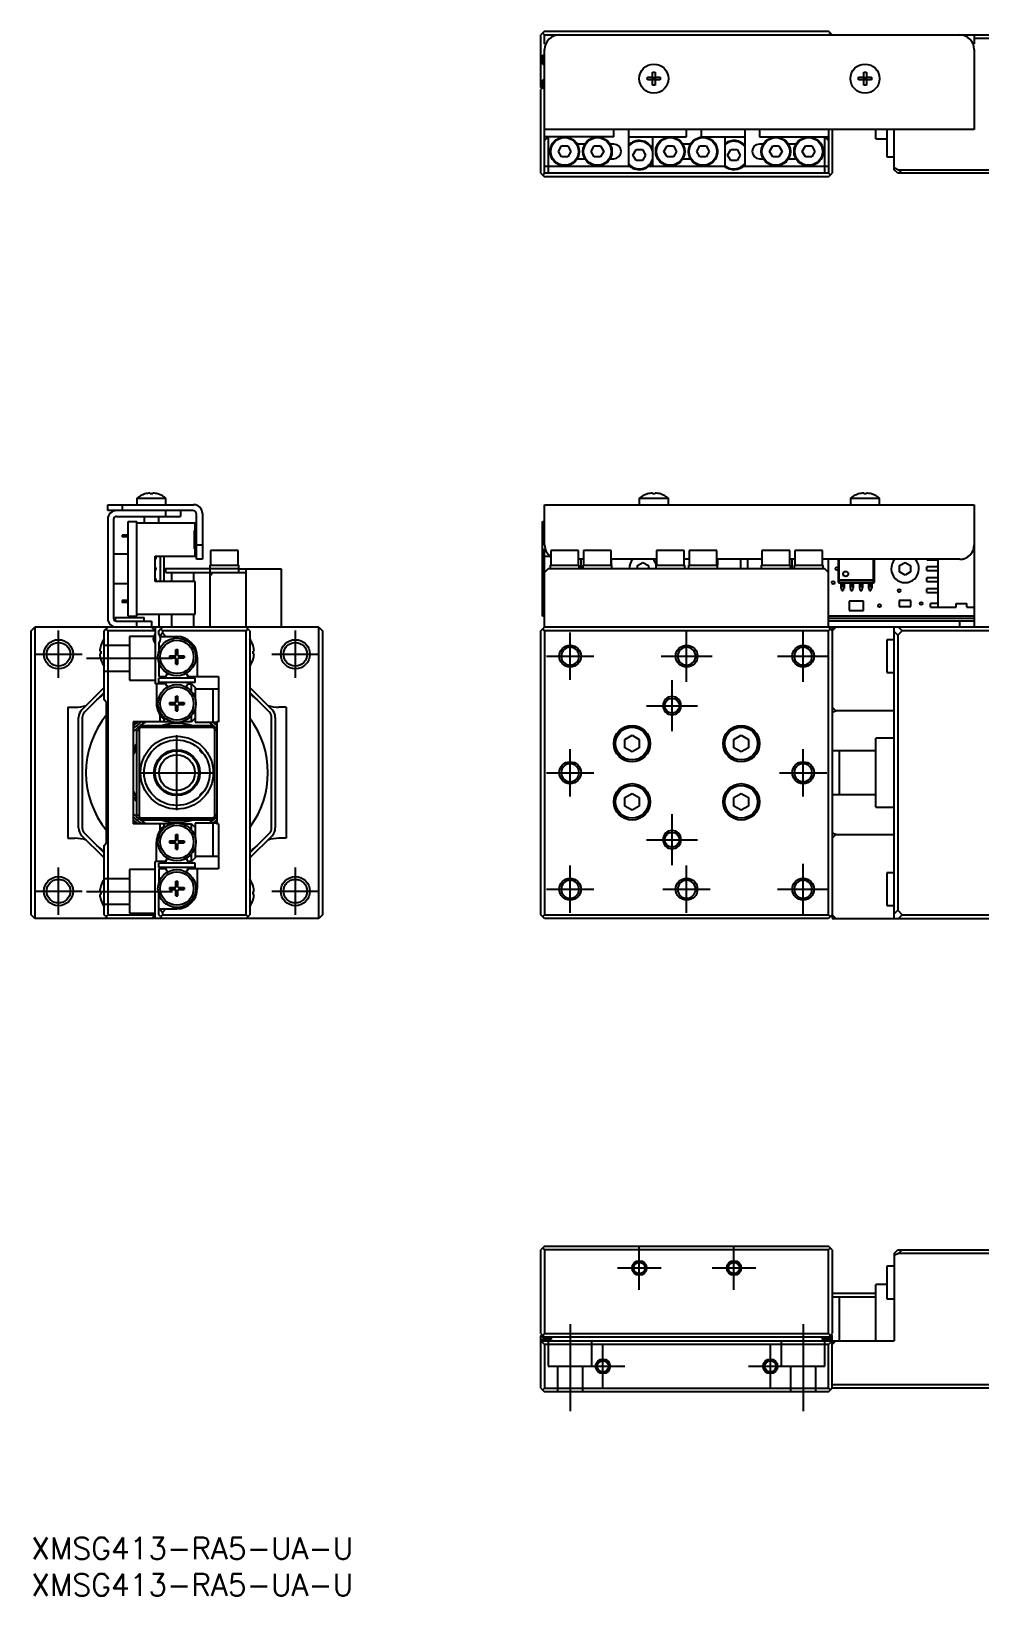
# Model space of a CAD drawing. Extents: x 0 to 522, y -8 to 217.
# Drawn here: x 0 to 130.2, y -8 to 206.8 of the extents above; entities that cross this region are included whole.
import ezdxf

# ---------------------------------------------------------------- set-up
doc = ezdxf.new("R2010")
doc.units = 0
doc.header["$LTSCALE"] = 0.5
doc.linetypes.add('CENTER', pattern=[50.8, 31.75, -6.35, 6.35, -6.35])
doc.linetypes.add('DASHED', pattern=[19.05, 12.7, -6.35])
for name, color, linetype in [('MSM_CENTER', 1, 'CENTER'), ('MSM_CONTINUOUS', 7, 'CONTINUOUS'), ('MSM_DASHED', 4, 'DASHED'), ('MSM_NARROW', 5, 'CONTINUOUS'), ('MSM_PART_NUMBER', 7, 'CONTINUOUS')]:
    doc.layers.add(name, color=color, linetype=linetype)
doc.styles.get("Standard").update_dxf_attribs({"font": 'txt.shx', "height": 1, "bigfont": 'bigfont.shx'})

# ---------------------------------------------------------------- blocks, each defined once
blk = doc.blocks.new('*U2')
at = {"layer": 'MSM_PART_NUMBER'}
blk.add_text('XMSG413-RA5-UA-U', height=3, dxfattribs=at).set_placement((0, -3))
blk = doc.blocks.new('*U3')
at = {"layer": 'MSM_PART_NUMBER'}
blk.add_text('XMSG413-RA5-UA-U', height=3, dxfattribs=at).set_placement((0, -8))

msp = doc.modelspace()

# ---------------------------------------------------------------- linework, layer by layer
at = {"layer": 'MSM_CENTER'}
for p, q in [((3.736544, 118.013456), (3.736544, 124.513456)), ((36.263456, 118.013456), (36.263456, 124.513456)), ((74, 117.75), (74, 124.25)), ((90, 117.5), (90, 124.5)), ((106, 117.5), (106, 124.5)), ((0.486544, 121.263456), (6.986544, 121.263456)), ((19.393953, 120.694929), (7.57379, 120.694929)), ((33.013456, 121.263456), (39.513456, 121.263456)), ((70.75, 121), (77.25, 121)), ((86.5, 121), (93.5, 121)), ((102.5, 121), (109.5, 121)), ((88, 110.7), (88, 117.7)), ((84.5, 114.2), (91.5, 114.2)), ((20, 99.85), (20, 110.15)), ((23.561743, 107.750005), (23.561948, 107.750005)), ((74, 101.75), (74, 108.25)), ((106, 101.75), (106, 108.25)), ((14.85, 105), (25.15, 105)), ((70.75, 105), (77.25, 105)), ((102.75, 105), (109.25, 105)), ((23.561948, 102.249995), (23.561743, 102.249995)), ((88, 92.3), (88, 99.3)), ((84.5, 95.8), (91.5, 95.8)), ((106, 85.5), (106, 92.5)), ((3.736544, 85.486544), (3.736544, 91.986544)), ((36.263456, 85.486544), (36.263456, 91.986544)), ((74, 85.75), (74, 92.25)), ((90, 85.75), (90, 92.25)), ((0.486544, 88.736544), (6.986544, 88.736544)), ((7.57379, 88.694929), (19.393953, 88.694929)), ((33.013456, 88.736544), (39.513456, 88.736544)), ((70.75, 89), (77.25, 89)), ((86.75, 89), (93.25, 89)), ((102.5, 89), (109.5, 89)), ((83.5, 34), (83.5, 40)), ((96.5, 34), (96.5, 40)), ((80.5, 37), (86.5, 37)), ((93.5, 37), (99.5, 37)), ((74, 29.264857), (74, 17.326492)), ((106, 29.264857), (106, 17.326492)), ((78.5, 20.5), (78.5, 26.5)), ((101.5, 20.5), (101.5, 26.5)), ((75.5, 23.5), (81.5, 23.5)), ((98.5, 23.5), (104.5, 23.5))]:
    msp.add_line(p, q, dxfattribs=at)
at = {"layer": 'MSM_CONTINUOUS'}
for p, q in [((70.5, 206.8), (70, 206.3)), ((70, 199.1), (70, 206.3)), ((70.5, 206.3), (70.25, 206.55)), ((70.5, 206.8), (109.5, 206.8)), ((70.5, 206.3), (132, 206.3)), ((70.5, 205.1), (70.5, 206.3)), ((110, 206.3), (109.5, 206.8)), ((109.75, 206.55), (109.5, 206.3)), ((129.5, 206.3), (129.5, 205.1)), ((70.66697, 205.1), (70.5, 205.1)), ((70.5, 187.3), (70.5, 204.3)), ((129.5, 205.1), (129.33303, 205.1)), ((132, 205.8), (129.5, 205.8)), ((129.5, 204.3), (129.5, 193.3)), ((70.2, 203.5), (70.2, 202.3)), ((70.2, 203.5), (70.5, 203.5)), ((70.2, 202.3), (70.5, 202.3)), ((70, 199.8), (70.5, 200.3)), ((70.5, 199.8), (70, 199.8)), ((84.613638, 200.12), (84.613638, 200.48)), ((84.613638, 200.48), (85.32, 200.48)), ((85.32, 200.12), (84.613638, 200.12)), ((85.32, 201.186362), (85.68, 201.186362)), ((85.32, 200.48), (85.32, 201.186362)), ((85.330372, 200.469628), (85.32, 200.48)), ((85.330372, 200.130373), (85.32, 200.12)), ((85.32, 199.413639), (85.32, 200.12)), ((85.330372, 200.469628), (85.669628, 200.469628)), ((85.330372, 200.130373), (85.330372, 200.469628)), ((85.669628, 200.130373), (85.330372, 200.130373)), ((85.669628, 200.469628), (85.68, 200.48)), ((85.669628, 200.469628), (85.669628, 200.130373)), ((85.669628, 200.130373), (85.68, 200.12)), ((85.68, 201.186362), (85.68, 200.48)), ((85.68, 200.48), (86.386361, 200.48)), ((86.386361, 200.12), (85.68, 200.12)), ((85.68, 200.12), (85.68, 199.413639)), ((86.386361, 200.48), (86.386361, 200.12)), ((113.613638, 200.48), (114.32, 200.48)), ((113.613638, 200.12), (113.613638, 200.48)), ((114.32, 200.12), (113.613638, 200.12)), ((114.32, 201.186362), (114.68, 201.186362)), ((114.32, 200.48), (114.32, 201.186362)), ((114.330372, 200.469628), (114.32, 200.48)), ((114.330372, 200.130373), (114.32, 200.12)), ((114.32, 199.413639), (114.32, 200.12)), ((114.330372, 200.469628), (114.669628, 200.469628)), ((114.330372, 200.130373), (114.330372, 200.469628)), ((114.669628, 200.130373), (114.330372, 200.130373)), ((114.669628, 200.469628), (114.68, 200.48)), ((114.669628, 200.469628), (114.669628, 200.130373)), ((114.669628, 200.130373), (114.68, 200.12)), ((114.68, 201.186362), (114.68, 200.48)), ((114.68, 200.48), (115.386361, 200.48)), ((114.68, 200.12), (114.68, 199.413639)), ((115.386361, 200.12), (114.68, 200.12)), ((115.386361, 200.48), (115.386361, 200.12)), ((70, 199.6), (70.5, 199.6)), ((70.5, 199.3), (70, 198.8)), ((70.1, 199), (70, 199.1)), ((70, 187.3), (70, 198.8)), ((70.1, 198.9), (70.1, 199.1)), ((70.5, 198.8), (70.25, 199.05)), ((70.5, 199.4), (70.4, 199.4)), ((70.4, 199.4), (70.4, 199.2)), ((85.68, 199.413639), (85.32, 199.413639)), ((114.68, 199.413639), (114.32, 199.413639)), ((129.5, 193.3), (70.5, 193.3)), ((70.5, 191.8), (71, 192.3)), ((80, 192.3), (70.5, 192.3)), ((71, 192.3), (71, 187.3)), ((76.017949, 191.3), (74.982051, 191.3)), ((80, 191.3), (79.482051, 191.3)), ((80, 192.3), (80, 193.3)), ((82, 193.3), (82, 188.3)), ((82, 192.3), (90, 192.3)), ((85.3, 192.3), (85.3, 188.3)), ((90.517949, 191.3), (89.482051, 191.3)), ((90, 192.3), (90, 193.3)), ((92, 193.3), (92, 192.3)), ((92, 192.3), (98, 192.3)), ((95.3, 188.3), (95.3, 192.3)), ((98, 193.3), (98, 188.3)), ((100, 193.3), (100, 192.3)), ((100, 192.3), (109.5, 192.3)), ((100.517949, 191.3), (100, 191.3)), ((105.017949, 191.3), (103.982051, 191.3)), ((109, 187.3), (109, 192.3)), ((109, 192.3), (109.5, 191.8)), ((109.5, 193.3), (109.5, 187.3)), ((110, 193.3), (110, 187.3)), ((116, 192.05), (116, 193.3)), ((116, 192.05), (117.5, 192.05)), ((117.5, 193.3), (117.5, 189.55)), ((118.5, 187.8), (118.5, 193.3)), ((72.383975, 190.3), (72.816987, 191.05)), ((72.816987, 189.55), (72.383975, 190.3)), ((72.816987, 191.05), (73.683013, 191.05)), ((73.683013, 189.55), (72.816987, 189.55)), ((73.683013, 191.05), (74.116025, 190.3)), ((74.116025, 190.3), (73.683013, 189.55)), ((74.982051, 189.3), (76.017949, 189.3)), ((76.883975, 190.3), (77.316987, 191.05)), ((77.316987, 189.55), (76.883975, 190.3)), ((77.316987, 191.05), (78.183013, 191.05)), ((78.183013, 189.55), (77.316987, 189.55)), ((78.183013, 191.05), (78.616025, 190.3)), ((78.616025, 190.3), (78.183013, 189.55)), ((79.482051, 189.3), (80, 189.3)), ((82.633975, 189.8), (83.066987, 190.55)), ((83.066987, 189.05), (82.633975, 189.8)), ((83.066987, 190.55), (83.933013, 190.55)), ((83.933013, 189.05), (83.066987, 189.05)), ((83.933013, 190.55), (84.366025, 189.8)), ((84.366025, 189.8), (83.933013, 189.05)), ((86.883975, 190.3), (87.316987, 191.05)), ((87.316987, 189.55), (86.883975, 190.3)), ((87.316987, 191.05), (88.183013, 191.05)), ((88.183013, 189.55), (87.316987, 189.55)), ((88.183013, 191.05), (88.616025, 190.3)), ((88.616025, 190.3), (88.183013, 189.55)), ((89.482051, 189.3), (90.517949, 189.3)), ((91.383975, 190.3), (91.816987, 191.05)), ((91.816987, 189.55), (91.383975, 190.3)), ((91.816987, 191.05), (92.683013, 191.05)), ((92.683013, 189.55), (91.816987, 189.55)), ((92.683013, 191.05), (93.116025, 190.3)), ((93.116025, 190.3), (92.683013, 189.55)), ((95.633975, 189.8), (96.066987, 190.55)), ((96.066987, 189.05), (95.633975, 189.8)), ((96.066987, 190.55), (96.933013, 190.55)), ((96.933013, 189.05), (96.066987, 189.05)), ((96.933013, 190.55), (97.366025, 189.8)), ((97.366025, 189.8), (96.933013, 189.05)), ((100, 189.3), (100.517949, 189.3)), ((101.383975, 190.3), (101.816987, 191.05)), ((101.816987, 189.55), (101.383975, 190.3)), ((101.816987, 191.05), (102.683013, 191.05)), ((102.683013, 189.55), (101.816987, 189.55)), ((102.683013, 191.05), (103.116025, 190.3)), ((103.116025, 190.3), (102.683013, 189.55)), ((103.982051, 189.3), (105.017949, 189.3)), ((105.883975, 190.3), (106.316987, 191.05)), ((106.316987, 189.55), (105.883975, 190.3)), ((106.316987, 191.05), (107.183013, 191.05)), ((107.183013, 189.55), (106.316987, 189.55)), ((107.183013, 191.05), (107.616025, 190.3)), ((107.616025, 190.3), (107.183013, 189.55)), ((117.5, 189.55), (118.5, 189.55)), ((70, 187.3), (70.5, 186.8)), ((70.25, 187.05), (70.5, 187.3)), ((70.5, 188.3), (82.177124, 188.3)), ((109.5, 187.3), (70.5, 187.3)), ((84.822876, 188.3), (95.3, 188.3)), ((97.822876, 188.3), (109.5, 188.3)), ((109.5, 187.3), (109.75, 187.05)), ((109.5, 186.8), (110, 187.3)), ((118.5, 188.106187), (119.112372, 187.8)), ((119, 187.3), (118.5, 187.8)), ((132, 187.3), (119, 187.3)), ((119.112372, 187.8), (132, 187.8)), ((119.112372, 187.8), (119.612372, 187.3)), ((109.5, 186.8), (70.5, 186.8)), ((10.5, 141), (10.5, 141.8)), ((10.5, 141.8), (22.3, 141.8)), ((12.5, 141.8), (12.5, 141)), ((14.5, 142.697999), (18.5, 142.697999)), ((14.5, 142.697999), (14.5, 141.8)), ((15.613638, 143.269522), (15.611384, 143.274144)), ((16.32, 143.269522), (16.32, 143.389859)), ((16.68, 143.269522), (16.32, 143.269522)), ((16.68, 143.389859), (16.68, 143.269522)), ((17.388616, 143.274144), (17.386361, 143.269522)), ((18.5, 141.8), (18.5, 142.697999)), ((70.5, 136.3), (70.5, 141.8)), ((70.5, 141.8), (129.5, 141.8)), ((83.5, 142.697999), (87.5, 142.697999)), ((83.5, 142.697999), (83.5, 141.8)), ((84.613638, 143.269522), (84.611384, 143.274144)), ((85.32, 143.269522), (85.32, 143.389859)), ((85.68, 143.269522), (85.32, 143.269522)), ((85.68, 143.389859), (85.68, 143.269522)), ((86.388616, 143.274144), (86.386361, 143.269522)), ((87.5, 141.8), (87.5, 142.697999)), ((112.5, 142.697999), (116.5, 142.697999)), ((112.5, 142.697999), (112.5, 141.8)), ((113.613638, 143.269522), (113.611384, 143.274144)), ((114.32, 143.269522), (114.32, 143.389859)), ((114.68, 143.269522), (114.32, 143.269522)), ((114.68, 143.389859), (114.68, 143.269522)), ((115.388616, 143.274144), (115.386361, 143.269522)), ((116.5, 141.8), (116.5, 142.697999)), ((129.5, 141.8), (129.5, 125)), ((22.2, 141), (10.5, 141)), ((10.5, 139.8), (10.5, 126.2)), ((11.3, 139.8), (11.3, 126.2)), ((11.7, 140.2), (20.5, 140.2)), ((15.5, 140.199981), (15.5, 139.3)), ((17.5, 139.3), (17.5, 140.199981)), ((18.5, 140.2), (18.5, 141)), ((20.5, 141), (20.5, 140.2)), ((22.7, 134.3), (22.7, 140.5)), ((23.5, 140.6), (23.5, 134.3)), ((12.5, 137.625), (12.5, 137.375)), ((13.3, 137.625), (12.5, 137.625)), ((13.3, 126.5), (13.3, 139.5)), ((13.3, 139.5), (14.5, 139.5)), ((14.5, 126.5), (14.5, 139.5)), ((22.5, 139.25), (14.5, 139.25)), ((15.5, 139.3), (17.5, 139.3)), ((15.5, 139.3), (15.55, 139.25)), ((17.45, 139.25), (17.5, 139.3)), ((22.4, 135.75), (22.4, 138.25)), ((22.5, 138.25), (22.4, 138.25)), ((22.5, 138.25), (22.5, 139.25)), ((70.2, 126.5), (70.2, 139.5)), ((70.2, 139.5), (70.5, 139.5)), ((13.3, 137.375), (12.5, 137.375)), ((22.4, 137.45), (22.5, 137.45)), ((22.4, 137.075), (22.5, 137.075)), ((22.4, 136.925), (22.5, 136.925)), ((22.4, 136.55), (22.5, 136.55)), ((22.5, 135.75), (22.4, 135.75)), ((22.5, 136.55), (22.5, 137.45)), ((22.5, 134.75), (22.5, 135.75)), ((22.7, 136.3), (23.5, 136.3)), ((28.4, 135.5), (24.6, 135.5)), ((24.6, 135.5), (24.6, 133.5)), ((28.4, 133.5), (28.4, 135.5)), ((70.5, 125), (70.5, 135.75)), ((70.577111, 135.75), (70.5, 135.75)), ((75.15, 135.5), (71.35, 135.5)), ((71.35, 135.5), (71.35, 133.5)), ((75.15, 133.5), (75.15, 135.5)), ((79.65, 135.5), (75.85, 135.5)), ((75.85, 135.5), (75.85, 133.5)), ((79.65, 133.5), (79.65, 135.5)), ((89.65, 135.5), (85.85, 135.5)), ((85.85, 135.5), (85.85, 133.5)), ((89.65, 133.5), (89.65, 135.5)), ((94.15, 135.5), (90.35, 135.5)), ((90.35, 135.5), (90.35, 133.5)), ((94.15, 133.5), (94.15, 135.5)), ((104.15, 135.5), (100.35, 135.5)), ((100.35, 135.5), (100.35, 133.5)), ((104.15, 133.5), (104.15, 135.5)), ((108.65, 135.5), (104.85, 135.5)), ((104.85, 135.5), (104.85, 133.5)), ((108.65, 133.5), (108.65, 135.5)), ((13.3, 135), (11.3, 135)), ((17, 134.75), (22.5, 134.75)), ((17, 131.25), (17, 134.75)), ((17.7, 134.75), (17.7, 131.25)), ((18.2, 134.75), (18.2, 131.25)), ((23.5, 134.3), (22.7, 134.3)), ((24.5, 133.5), (28.5, 133.5)), ((24.5, 133.5), (24.5, 125)), ((28.5, 132.5), (28.5, 133.5)), ((70.5, 134.75), (71.236077, 134.75)), ((71.25, 133.5), (75.25, 133.5)), ((71.25, 133.5), (71.25, 133)), ((75.85, 134.3), (75.15, 134.3)), ((75.25, 133), (75.25, 133.5)), ((75.5, 133), (75.5, 134.3)), ((75.75, 133.5), (79.75, 133.5)), ((75.75, 133.5), (75.75, 133)), ((85.85, 134.3), (79.65, 134.3)), ((79.665, 133.5), (79.665, 134.3)), ((79.75, 133), (79.75, 133.5)), ((83.25, 133.433013), (84, 133.866025)), ((83.25, 133), (83.25, 133.433013)), ((84, 133.866025), (84.75, 133.433013)), ((84.75, 133.433013), (84.75, 133)), ((85.75, 133.5), (89.75, 133.5)), ((85.75, 133.5), (85.75, 133)), ((90.35, 134.3), (89.65, 134.3)), ((89.75, 133), (89.75, 133.5)), ((90.25, 133.5), (94.25, 133.5)), ((90.25, 133.5), (90.25, 133)), ((100.35, 134.3), (94.15, 134.3)), ((94.245, 134.3), (94.245, 133.5)), ((94.25, 133), (94.25, 133.5)), ((97.445, 133), (97.445, 134.3)), ((98.3725, 134.3), (98.3725, 133)), ((100.25, 133.5), (104.25, 133.5)), ((100.25, 133.5), (100.25, 133)), ((104.85, 134.3), (104.15, 134.3)), ((104.25, 133), (104.25, 133.5)), ((104.5, 133), (104.5, 134.3)), ((104.75, 133.5), (108.75, 133.5)), ((104.75, 133.5), (104.75, 133)), ((127.5, 134.3), (108.65, 134.3)), ((108.75, 133), (108.75, 133.5)), ((109.5, 125), (109.5, 134.3)), ((110.855, 131.15), (110.855, 134.3)), ((110.955, 131.05), (110.955, 134.3)), ((115.655, 131.05), (115.655, 134.3)), ((115.755, 134.3), (115.755, 131.15)), ((119.25, 133.433013), (120, 133.866025)), ((119.25, 132.566987), (119.25, 133.433013)), ((120, 133.866025), (120.75, 133.433013)), ((120.75, 133.433013), (120.75, 132.566987)), ((123, 134.25), (123, 134.3)), ((123, 134.25), (124.5, 134.25)), ((123, 132.75), (123, 133.25)), ((124.5, 133.25), (123, 133.25)), ((124.5, 134.3), (124.5, 127.75)), ((22.5, 131.25), (17, 131.25)), ((18.5, 133), (18.2, 133)), ((18.5, 132.5), (18.5, 133.000002)), ((28.5, 133.000002), (18.5, 133.000002)), ((18.5, 132.5), (29.5, 132.5)), ((19.3, 131.25), (19.3, 132.5)), ((22.3, 132.5), (22.3, 131.25)), ((22.5, 126.75), (22.5, 131.25)), ((24.5, 132), (25, 132.5)), ((28.5, 133), (34.3, 133)), ((29.5, 125), (29.5, 133)), ((34.3, 133), (34.3, 125)), ((71, 133), (70.5, 132.5)), ((109, 133), (71, 133)), ((109.5, 132.5), (109, 133)), ((110.855, 131.471421), (115.755, 131.471421)), ((110.855, 131.471421), (110.855308, 131.465873)), ((110.855, 131.15), (110.855308, 131.144452)), ((110.855308, 131.465873), (110.856231, 131.46036)), ((110.855308, 131.144452), (110.856231, 131.138938)), ((110.856231, 131.46036), (110.857763, 131.454914)), ((110.856231, 131.138938), (110.857763, 131.133493)), ((110.857763, 131.454914), (110.859894, 131.449571)), ((110.857763, 131.133493), (110.859894, 131.128149)), ((110.859894, 131.449571), (110.862612, 131.444362)), ((110.859894, 131.128149), (110.862612, 131.12294)), ((110.862612, 131.444362), (110.865899, 131.439319)), ((110.862612, 131.12294), (110.865899, 131.117898)), ((110.865899, 131.439319), (110.869736, 131.434475)), ((110.865899, 131.117898), (110.869736, 131.113054)), ((110.869736, 131.434475), (110.874098, 131.429859)), ((110.869736, 131.113054), (110.874098, 131.108437)), ((110.874098, 131.429859), (110.878959, 131.425498)), ((110.874098, 131.108437), (110.878959, 131.104077)), ((110.878959, 131.425498), (110.884289, 131.421421)), ((110.878959, 131.104077), (110.884289, 131.1)), ((110.884289, 131.421421), (110.890055, 131.417653)), ((110.884289, 131.1), (110.890055, 131.096231)), ((110.890055, 131.417653), (110.896221, 131.414215)), ((110.890055, 131.096231), (110.896221, 131.092794)), ((110.896221, 131.414215), (110.90275, 131.411131)), ((110.896221, 131.092794), (110.90275, 131.089709)), ((110.90275, 131.411131), (110.909601, 131.408418)), ((110.90275, 131.089709), (110.909601, 131.086996)), ((110.909601, 131.408418), (110.916732, 131.406093)), ((110.909601, 131.086996), (110.916732, 131.084672)), ((110.916732, 131.406093), (110.924098, 131.404171)), ((110.916732, 131.084672), (110.924098, 131.08275)), ((110.924098, 131.404171), (110.931655, 131.402664)), ((110.924098, 131.08275), (110.931655, 131.081243)), ((110.931655, 131.402664), (110.939356, 131.401581)), ((110.931655, 131.081243), (110.939356, 131.08016)), ((110.939356, 131.401581), (110.947154, 131.400929)), ((110.939356, 131.08016), (110.947154, 131.079507)), ((110.947154, 131.400929), (110.955, 131.400711)), ((110.947154, 131.079507), (110.955, 131.079289)), ((115.655, 131.400711), (110.955, 131.400711)), ((110.955, 131.079289), (115.655, 131.079289)), ((115.655, 131.05), (110.955, 131.05)), ((111.185, 131.05), (111.185, 130.316395)), ((111.615, 131.05), (111.615, 130.316395)), ((112.455, 131.05), (112.455, 130.316395)), ((112.885, 131.05), (112.885, 130.316395)), ((113.725, 131.05), (113.725, 130.316395)), ((114.155, 131.05), (114.155, 130.316395)), ((114.995, 131.05), (114.995, 130.316395)), ((115.425, 131.05), (115.425, 130.316395)), ((115.655, 131.400711), (115.662846, 131.400929)), ((115.655, 131.079289), (115.662846, 131.079507)), ((115.662846, 131.400929), (115.670643, 131.401581)), ((115.662846, 131.079507), (115.670643, 131.08016)), ((115.670643, 131.401581), (115.678344, 131.402664)), ((115.670643, 131.08016), (115.678344, 131.081243)), ((115.678344, 131.402664), (115.685902, 131.404171)), ((115.678344, 131.081243), (115.685902, 131.08275)), ((115.685902, 131.404171), (115.693268, 131.406093)), ((115.685902, 131.08275), (115.693268, 131.084672)), ((115.693268, 131.406093), (115.700399, 131.408418)), ((115.693268, 131.084672), (115.700399, 131.086996)), ((115.700399, 131.408418), (115.70725, 131.411131)), ((115.700399, 131.086996), (115.70725, 131.089709)), ((115.70725, 131.411131), (115.713778, 131.414215)), ((115.70725, 131.089709), (115.713778, 131.092794)), ((115.713778, 131.414215), (115.719945, 131.417653)), ((115.713778, 131.092794), (115.719945, 131.096231)), ((115.719945, 131.417653), (115.725711, 131.421421)), ((115.719945, 131.096231), (115.725711, 131.1)), ((115.725711, 131.421421), (115.731041, 131.425498)), ((115.725711, 131.1), (115.731041, 131.104077)), ((115.731041, 131.425498), (115.735902, 131.429859)), ((115.731041, 131.104077), (115.735902, 131.108437)), ((115.735902, 131.429859), (115.740264, 131.434475)), ((115.735902, 131.108437), (115.740264, 131.113054)), ((115.740264, 131.434475), (115.744101, 131.439319)), ((115.740264, 131.113054), (115.744101, 131.117898)), ((115.744101, 131.439319), (115.747388, 131.444362)), ((115.744101, 131.117898), (115.747388, 131.12294)), ((115.747388, 131.444362), (115.750106, 131.449571)), ((115.747388, 131.12294), (115.750106, 131.128149)), ((115.750106, 131.449571), (115.752237, 131.454914)), ((115.750106, 131.128149), (115.752237, 131.133493)), ((115.752237, 131.454914), (115.753769, 131.46036)), ((115.752237, 131.133493), (115.753769, 131.138938)), ((115.753769, 131.46036), (115.754692, 131.465873)), ((115.753769, 131.138938), (115.754692, 131.144452)), ((115.754692, 131.465873), (115.755, 131.471421)), ((115.754692, 131.144452), (115.755, 131.15)), ((120, 132.133975), (119.25, 132.566987)), ((120.75, 132.566987), (120, 132.133975)), ((123, 132.75), (124.5, 132.75)), ((123, 131.25), (123, 131.75)), ((124.5, 131.75), (123, 131.75)), ((123, 131.25), (124.5, 131.25)), ((11.3, 131), (13.3, 131)), ((111.185, 130.94), (111.615, 130.94)), ((111.615, 130.61), (111.185, 130.61)), ((111.615, 130.51), (111.185, 130.51)), ((111.3, 130.25), (111.185, 130.316395)), ((111.3, 130), (111.3, 130.25)), ((111.3, 130), (111.5, 130)), ((111.615, 130.316395), (111.5, 130.25)), ((111.5, 130.25), (111.5, 130)), ((112.455, 130.94), (112.885, 130.94)), ((112.885, 130.61), (112.455, 130.61)), ((112.885, 130.51), (112.455, 130.51)), ((112.57, 130.25), (112.455, 130.316395)), ((112.57, 130), (112.57, 130.25)), ((112.57, 130), (112.77, 130)), ((112.885, 130.316395), (112.77, 130.25)), ((112.77, 130.25), (112.77, 130)), ((113.725, 130.94), (114.155, 130.94)), ((114.155, 130.61), (113.725, 130.61)), ((114.155, 130.51), (113.725, 130.51)), ((113.84, 130.25), (113.725, 130.316395)), ((113.84, 130), (113.84, 130.25)), ((113.84, 130), (114.04, 130)), ((114.155, 130.316395), (114.04, 130.25)), ((114.04, 130.25), (114.04, 130)), ((114.995, 130.94), (115.425, 130.94)), ((115.425, 130.61), (114.995, 130.61)), ((115.425, 130.51), (114.995, 130.51)), ((115.11, 130.25), (114.995, 130.316395)), ((115.11, 130), (115.11, 130.25)), ((115.11, 130), (115.31, 130)), ((115.425, 130.316395), (115.31, 130.25)), ((115.31, 130.25), (115.31, 130)), ((123, 129.75), (123, 130.25)), ((124.5, 130.25), (123, 130.25)), ((123, 129.75), (124.5, 129.75)), ((12.5, 128.625), (12.5, 128.375)), ((13.3, 128.625), (12.5, 128.625)), ((13.3, 128.375), (12.5, 128.375)), ((14.5, 126.75), (22.5, 126.75)), ((17.5, 126.75), (17.5, 125)), ((19.3, 125), (19.3, 126.75)), ((22.3, 126.75), (22.3, 125)), ((112.3075, 128.545), (112.3075, 127.295)), ((114.3075, 128.545), (112.3075, 128.545)), ((112.3075, 127.295), (114.3075, 127.295)), ((114.3075, 127.295), (114.3075, 128.545)), ((119.175, 128.6375), (119.175, 127.8375)), ((120.775, 128.6375), (119.175, 128.6375)), ((119.175, 127.8375), (120.775, 127.8375)), ((120.775, 127.8375), (120.775, 128.6375)), ((123.5, 127.75), (123.5, 128.25)), ((124.5, 128.25), (123.5, 128.25)), ((123.5, 127.75), (127, 127.75)), ((127, 128.25), (128.5, 128.25)), ((127, 127.75), (127, 128.25)), ((128.5, 127.75), (128.5, 128.25)), ((128.5, 127.75), (129.5, 127.75)), ((0, 124.5), (0.5, 125)), ((0.5, 125), (0.5, 85)), ((39.5, 125), (0.5, 125)), ((10, 124.5), (10.25, 124.75)), ((10.5, 125), (10.25, 124.75)), ((10.25, 124.75), (10.5, 124.5)), ((11.5, 126.3), (15.5, 126.3)), ((11.5, 126.3), (11.5, 125.85359)), ((11.7, 125.8), (16.5, 125.8)), ((13.3, 126.5), (14.5, 126.5)), ((13.8, 126.3), (13.8, 126.5)), ((14.5, 125), (14.5, 125.8)), ((15.5, 125.8), (15.5, 126.3)), ((16.5, 125.8), (16.5, 125)), ((17, 124.5), (16.5, 125)), ((17, 125), (17, 117.2)), ((17.5, 124.5), (17.75, 124.75)), ((18, 125), (17.75, 124.75)), ((17.75, 124.75), (18, 124.5)), ((30, 124.5), (29.5, 125)), ((29.5, 124.5), (29.75, 124.75)), ((39.5, 85), (39.5, 125)), ((39.5, 125), (40, 124.5)), ((70, 124.5), (70.5, 125)), ((70.5, 126.5), (70.2, 126.5)), ((70.25, 124.75), (70.5, 124.5)), ((179, 125), (70.5, 125)), ((129.5, 126.5), (109.5, 126.5)), ((109.5, 126.2), (129.5, 126.2)), ((129.5, 125.8), (109.5, 125.8)), ((109.5, 125), (110, 124.5)), ((109.5, 124.5), (109.75, 124.75)), ((110, 124.5), (110.5, 125)), ((110, 125), (110, 85)), ((118.5, 85), (118.5, 125)), ((119.112372, 125), (119.612372, 124.5)), ((127.5, 125), (127.5, 125.8)), ((0, 85.5), (0, 124.5)), ((9.544268, 122.45), (9.544268, 122.428709)), ((10, 115), (10, 124.5)), ((10.5, 124.5), (10.5, 85.5)), ((17, 124.5), (10.5, 124.5)), ((17.5, 124.061438), (17.5, 124.5)), ((17.5, 122.738562), (17.5, 121.614143)), ((18, 124.2), (17.685031, 123.754566)), ((17.703939, 123.7), (20, 123.7)), ((18, 124.5), (18, 124.2)), ((29.5, 124.5), (18, 124.5)), ((18.5, 123.7), (18, 124.2)), ((29.5, 85.5), (29.5, 124.5)), ((30, 124.5), (30, 85.5)), ((30.455732, 122.428709), (30.455732, 122.45)), ((40, 124.5), (40, 85.5)), ((70, 85.5), (70, 124.5)), ((109.5, 124.5), (70.5, 124.5)), ((70.5, 124.5), (70.5, 85.5)), ((109.5, 85.5), (109.5, 124.5)), ((117.5, 123.25), (117.5, 118.75)), ((118.5, 123.25), (117.5, 123.25)), ((119, 123.887628), (118.5, 124.387628)), ((119.612372, 124.5), (119, 123.887628)), ((119, 123.887628), (119, 86.112372)), ((132, 124.5), (119.612372, 124.5)), ((9.412524, 121.7), (9.544268, 121.7)), ((9.544268, 121.3), (9.412524, 121.3)), ((9.544268, 121.7), (9.544268, 121.3)), ((9.544268, 120.571291), (9.544268, 120.55)), ((19, 121.045), (19.795, 121.045)), ((19, 121.045), (19, 120.755)), ((19, 120.755), (19.795, 120.755)), ((19.529993, 120.755), (19.529993, 121.045)), ((19.855, 121.9), (20.145, 121.9)), ((19.855, 121.105), (19.855, 121.9)), ((20.145, 121.370007), (19.855, 121.370007)), ((19.855, 119.9), (19.855, 120.695)), ((19.855, 120.429993), (20.145, 120.429993)), ((20.145, 121.105), (20.145, 121.9)), ((20.145, 119.9), (20.145, 120.695)), ((20.205, 121.045), (21, 121.045)), ((20.205, 120.755), (21, 120.755)), ((20.470006, 120.755), (20.470006, 121.045)), ((21, 121.045), (21, 120.755)), ((22.8, 120.9), (22.8, 118.2)), ((30.455732, 121.7), (30.587475, 121.7)), ((30.455732, 121.3), (30.455732, 121.7)), ((30.587475, 121.3), (30.455732, 121.3)), ((30.455732, 120.55), (30.455732, 120.571291)), ((17.5, 120.185857), (17.5, 118.2)), ((17.5, 118.2), (18.449344, 118.2)), ((18.449344, 118.2), (18.599455, 118.46)), ((19.855, 119.9), (20.145, 119.9)), ((21.400544, 118.46), (21.550655, 118.2)), ((21.550655, 118.2), (25.7, 118.2)), ((25.7, 118.2), (25.7, 112)), ((117.5, 118.75), (118.5, 118.75)), ((6.93934, 113.646447), (10, 116.707107)), ((10, 116), (7.292893, 113.292893)), ((18.449929, 117.2), (17, 117.2)), ((17.2, 117.2), (17.2, 114.5)), ((22.5, 118), (17.5, 118)), ((17.5, 117.4), (17.5, 118)), ((22.5, 117.4), (17.5, 117.4)), ((18.449929, 117.2), (18.578847, 116.976707)), ((21.379059, 116.9038), (21.550071, 117.2)), ((21.550071, 117.2), (22, 117.2)), ((22, 116.161325), (22, 117.2)), ((22, 117.2), (22.5, 116.7)), ((22.5, 117.4), (22.5, 118)), ((22.5, 116.7), (22.5, 115.214143)), ((25.7, 116.45), (22.5, 116.45)), ((25, 111.95), (25, 116.45)), ((30, 116.707107), (33.06066, 113.646447)), ((32.707107, 113.292893), (30, 116)), ((5, 114), (5, 96)), ((5, 114), (6, 114)), ((10.35, 114.65), (10, 115)), ((10.35, 95.35), (10.35, 114.65)), ((19, 114.645), (19.795, 114.645)), ((19, 114.645), (19, 114.355)), ((19, 114.355), (19.795, 114.355)), ((19.529993, 114.355), (19.529993, 114.645)), ((19.855, 115.5), (20.145, 115.5)), ((19.855, 114.705), (19.855, 115.5)), ((20.145, 114.970007), (19.855, 114.970007)), ((19.855, 113.5), (19.855, 114.295)), ((19.855, 114.029993), (20.145, 114.029993)), ((20.145, 114.705), (20.145, 115.5)), ((20.145, 113.5), (20.145, 114.295)), ((20.205, 114.645), (21, 114.645)), ((20.205, 114.355), (21, 114.355)), ((20.470006, 114.355), (20.470006, 114.645)), ((21, 114.645), (21, 114.355)), ((35, 114), (34, 114)), ((35, 114), (35, 96)), ((110.5, 113.485281), (110, 113.985281)), ((6.5, 97.414214), (6.5, 112.585786)), ((7, 112.585786), (7, 97.414214)), ((19.285857, 112), (14, 112)), ((14, 112), (14, 98)), ((17.7, 112), (17.7, 112.903128)), ((18.2, 112.355239), (18.2, 112)), ((19.855, 113.5), (20.145, 113.5)), ((22, 112), (20.714143, 112)), ((22, 112), (22, 112.838675)), ((22.5, 112.5), (22, 112)), ((22.5, 113.785857), (22.5, 111.95)), ((22.5, 111.95), (25.5, 111.95)), ((25.5, 112), (25.5, 98)), ((25.7, 112), (25.5, 112)), ((33, 97.414214), (33, 112.585786)), ((33.5, 112.585786), (33.5, 97.414214)), ((110, 113.305609), (110.5, 113.485281)), ((118.5, 113.485281), (110.5, 113.485281)), ((14.5, 110.7), (14.8, 111)), ((14.5, 99.3), (14.5, 110.7)), ((15, 111.2), (14.8, 111)), ((14.8, 111), (14.8, 99)), ((15, 111.2), (15.3, 111.5)), ((25, 111.2), (15, 111.2)), ((15.3, 111.5), (24.7, 111.5)), ((24.7, 111.5), (25, 111.2)), ((25.2, 111), (25, 111.2)), ((25.2, 99), (25.2, 111)), ((25.2, 111), (25.5, 110.7)), ((81.5, 109.57735), (82.5, 110.154701)), ((81.5, 108.42265), (81.5, 109.57735)), ((82.5, 110.154701), (83.5, 109.57735)), ((83.5, 109.57735), (83.5, 108.42265)), ((96.5, 109.57735), (97.5, 110.154701)), ((96.5, 108.42265), (96.5, 109.57735)), ((97.5, 110.154701), (98.5, 109.57735)), ((98.5, 109.57735), (98.5, 108.42265)), ((116, 100.25), (116, 109.75)), ((118.5, 109.75), (116, 109.75)), ((23.2, 107.975), (23.2, 108.163858)), ((23.2, 107.975), (23.425, 107.75)), ((23.425, 107.918797), (23.425, 107.75)), ((23.425, 107.75), (23.561723, 107.75)), ((23.561743, 107.75), (23.561894, 107.75)), ((82.5, 107.845299), (81.5, 108.42265)), ((83.5, 108.42265), (82.5, 107.845299)), ((97.5, 107.845299), (96.5, 108.42265)), ((98.5, 108.42265), (97.5, 107.845299)), ((116, 108), (110, 108)), ((111, 101.999995), (111, 108.000005)), ((23.425, 102.25), (23.2, 102.025)), ((23.2, 101.836142), (23.2, 102.025)), ((23.425, 102.25), (23.425, 102.081203)), ((23.561723, 102.25), (23.425, 102.25)), ((23.561952, 102.25), (23.561743, 102.25)), ((81.5, 101.57735), (82.5, 102.154701)), ((81.5, 100.42265), (81.5, 101.57735)), ((82.5, 102.154701), (83.5, 101.57735)), ((83.5, 101.57735), (83.5, 100.42265)), ((96.5, 101.57735), (97.5, 102.154701)), ((96.5, 100.42265), (96.5, 101.57735)), ((97.5, 102.154701), (98.5, 101.57735)), ((98.5, 101.57735), (98.5, 100.42265)), ((110, 102), (116, 102)), ((14.8, 99), (14.5, 99.3)), ((14.8, 99), (15, 98.8)), ((25, 98.8), (25.2, 99)), ((25.5, 99.3), (25.2, 99)), ((82.5, 99.845299), (81.5, 100.42265)), ((83.5, 100.42265), (82.5, 99.845299)), ((97.5, 99.845299), (96.5, 100.42265)), ((98.5, 100.42265), (97.5, 99.845299)), ((116, 100.25), (118.5, 100.25)), ((7.292893, 96.707107), (10, 94)), ((19.285857, 98), (14, 98)), ((15, 98.8), (25, 98.8)), ((15.3, 98.5), (15, 98.8)), ((24.7, 98.5), (15.3, 98.5)), ((17.7, 97.096872), (17.7, 98)), ((18.2, 98), (18.2, 97.644761)), ((20.714143, 98), (22, 98)), ((22, 97.161325), (22, 98)), ((22, 98), (22.5, 97.5)), ((22.5, 98.05), (22.5, 96.214143)), ((25.5, 98.05), (22.5, 98.05)), ((25, 98.8), (24.7, 98.5)), ((25, 93.55), (25, 98.05)), ((25.7, 98), (25.5, 98)), ((25.7, 98), (25.7, 91.8)), ((30, 94), (32.707107, 96.707107)), ((110.5, 96.514719), (110, 96.694391)), ((5, 96), (6, 96)), ((10, 93.292893), (6.93934, 96.353553)), ((10, 95), (10.35, 95.35)), ((10, 85.5), (10, 95)), ((17.2, 92.8), (17.2, 95.5)), ((19, 95.645), (19.795, 95.645)), ((19, 95.645), (19, 95.355)), ((19, 95.355), (19.795, 95.355)), ((19.529993, 95.355), (19.529993, 95.645)), ((19.855, 96.5), (20.145, 96.5)), ((19.855, 95.705), (19.855, 96.5)), ((20.145, 95.970007), (19.855, 95.970007)), ((19.855, 94.5), (19.855, 95.295)), ((19.855, 95.029993), (20.145, 95.029993)), ((20.145, 95.705), (20.145, 96.5)), ((20.145, 94.5), (20.145, 95.295)), ((20.205, 95.645), (21, 95.645)), ((20.205, 95.355), (21, 95.355)), ((20.470006, 95.355), (20.470006, 95.645)), ((21, 95.645), (21, 95.355)), ((22.5, 94.785857), (22.5, 93.3)), ((33.06066, 96.353553), (30, 93.292893)), ((35, 96), (34, 96)), ((110, 96.014719), (110.5, 96.514719)), ((110.5, 96.514719), (118.5, 96.514719)), ((17, 85), (17, 92.8)), ((18.449929, 92.8), (17, 92.8)), ((22.5, 92.6), (17.5, 92.6)), ((17.5, 92), (17.5, 92.6)), ((18.449929, 92.8), (18.578847, 93.023293)), ((19.855, 94.5), (20.145, 94.5)), ((21.379059, 93.0962), (21.550071, 92.8)), ((22, 92.8), (21.550071, 92.8)), ((22, 92.8), (22, 93.838675)), ((22.5, 93.3), (22, 92.8)), ((22.5, 93.55), (25.7, 93.55)), ((22.5, 92), (22.5, 92.6)), ((22.5, 92), (17.5, 92)), ((18.449344, 91.8), (17.5, 91.8)), ((17.5, 91.8), (17.5, 89.814143)), ((18.599455, 91.54), (18.449344, 91.8)), ((21.550655, 91.8), (21.400544, 91.54)), ((25.7, 91.8), (21.550655, 91.8)), ((22.8, 91.8), (22.8, 89.1)), ((117.5, 91.25), (117.5, 86.75)), ((118.5, 91.25), (117.5, 91.25)), ((9.412524, 88.7), (9.544268, 88.7)), ((9.544268, 88.3), (9.412524, 88.3)), ((9.544268, 89.45), (9.544268, 89.428709)), ((9.544268, 88.7), (9.544268, 88.3)), ((17.5, 85.5), (17.5, 88.385857)), ((19, 89.245), (19.795, 89.245)), ((19, 89.245), (19, 88.955)), ((19, 88.955), (19.795, 88.955)), ((19.529993, 88.955), (19.529993, 89.245)), ((19.855, 90.1), (20.145, 90.1)), ((19.855, 89.305), (19.855, 90.1)), ((20.145, 89.570007), (19.855, 89.570007)), ((19.855, 88.1), (19.855, 88.895)), ((19.855, 88.629993), (20.145, 88.629993)), ((19.855, 88.1), (20.145, 88.1)), ((20.145, 89.305), (20.145, 90.1)), ((20.145, 88.1), (20.145, 88.895)), ((20.205, 89.245), (21, 89.245)), ((20.205, 88.955), (21, 88.955)), ((20.470006, 88.955), (20.470006, 89.245)), ((21, 89.245), (21, 88.955)), ((30.455732, 89.428709), (30.455732, 89.45)), ((30.455732, 88.7), (30.587475, 88.7)), ((30.455732, 88.3), (30.455732, 88.7)), ((30.587475, 88.3), (30.455732, 88.3)), ((9.544268, 87.571291), (9.544268, 87.55)), ((17.5, 86.3), (20, 86.3)), ((17.646446, 86.3), (18, 85.8)), ((18, 85.8), (18.5, 86.3)), ((30.455732, 87.55), (30.455732, 87.571291)), ((117.5, 86.75), (118.5, 86.75)), ((118.5, 85.612372), (119, 86.112372)), ((119, 86.112372), (119.612372, 85.5)), ((0.5, 85), (0, 85.5)), ((39.5, 85), (0.5, 85)), ((10.25, 85.25), (10, 85.5)), ((10.5, 85.5), (10.25, 85.25)), ((10.25, 85.25), (10.5, 85)), ((10.5, 85.5), (17, 85.5)), ((16.5, 85), (17, 85.5)), ((17.75, 85.25), (17.5, 85.5)), ((18, 85.5), (17.75, 85.25)), ((17.75, 85.25), (18, 85)), ((18, 85.8), (18, 85.5)), ((18, 85.5), (29.5, 85.5)), ((29.75, 85.25), (29.5, 85.5)), ((29.5, 85), (30, 85.5)), ((40, 85.5), (39.5, 85)), ((70.5, 85), (70, 85.5)), ((70.5, 85.5), (70.25, 85.25)), ((70.5, 85.5), (109.5, 85.5)), ((109.5, 85), (70.5, 85)), ((109.75, 85.25), (109.5, 85.5)), ((110, 85.5), (109.5, 85)), ((110.5, 85), (110, 85.5)), ((110, 85), (179, 85)), ((119.612372, 85.5), (119.112372, 85)), ((119.612372, 85.5), (132, 85.5)), ((70.5, 40), (70, 39.5)), ((70, 28), (70, 39.5)), ((70.5, 39.5), (70.25, 39.75)), ((70.5, 40), (109.5, 40)), ((70.5, 39.5), (70.5, 28)), ((109.5, 39.5), (70.5, 39.5)), ((110, 39.5), (109.5, 40)), ((109.75, 39.75), (109.5, 39.5)), ((109.5, 28), (109.5, 39.5)), ((110, 39.5), (110, 28)), ((118.5, 39), (119, 39.5)), ((118.5, 39), (118.5, 27)), ((119.112372, 39), (118.5, 38.693814)), ((119, 39.5), (132, 39.5)), ((119.612372, 39.5), (119.112372, 39)), ((132, 39), (119.112372, 39)), ((117.5, 37.25), (117.5, 32.75)), ((118.5, 37.25), (117.5, 37.25)), ((116, 27), (116, 34.75)), ((117.5, 34.75), (116, 34.75)), ((116, 33.5), (110, 33.5)), ((116, 33), (110, 33)), ((111, 26.999995), (111, 33.000005)), ((117.5, 32.75), (118.5, 32.75)), ((70, 28), (70.5, 27.5)), ((70.25, 27.75), (70.5, 28)), ((70.5, 28), (109.5, 28)), ((109.5, 28), (109.75, 27.75)), ((109.5, 27.5), (110, 28)), ((70, 27.7), (70.1, 27.8)), ((70, 20.5), (70, 27.7)), ((70, 27.2), (71.4, 27.2)), ((70, 27), (118.5, 27)), ((70.5, 26.5), (70, 27)), ((70.1, 27.7), (70.1, 27.9)), ((70.4, 27.6), (70.4, 27.4)), ((70.4, 27.4), (71.1, 27.4)), ((109.5, 27.5), (70.5, 27.5)), ((109.5, 26.5), (70.5, 26.5)), ((70.5, 26.5), (70.5, 20.5)), ((71.1, 27.4), (71.1, 27.5)), ((71.4, 27.5), (71.4, 27.2)), ((108.6, 27.5), (108.6, 27.2)), ((110, 27.2), (108.6, 27.2)), ((108.9, 27.5), (108.9, 27.4)), ((108.9, 27.4), (109.6, 27.4)), ((110, 27), (109.5, 26.5)), ((109.5, 20.5), (109.5, 26.5)), ((109.6, 27.4), (109.6, 27.6)), ((109.9, 27.9), (109.9, 27.7)), ((109.9, 27.8), (110, 27.7)), ((110, 20.5), (110, 27.7)), ((110, 26.5), (110.5, 27)), ((70, 20.5), (70.5, 20)), ((70.25, 20.25), (70.5, 20.5)), ((70.5, 20.5), (109.5, 20.5)), ((109.5, 20), (70.5, 20)), ((109.5, 20.5), (109.75, 20.25)), ((109.5, 20), (110, 20.5)), ((110, 21), (132, 21)), ((132, 20.5), (110, 20.5))]:
    msp.add_line(p, q, dxfattribs=at)
for centre, radius in [((85.5, 200.3), 2), ((114.5, 200.3), 2), ((73.25, 190.3), 2), ((73.25, 190.3), 1.9), ((77.75, 190.3), 2), ((77.75, 190.3), 1.9), ((87.75, 190.3), 2), ((87.75, 190.3), 1.9), ((92.25, 190.3), 2), ((92.25, 190.3), 1.9), ((102.25, 190.3), 2), ((102.25, 190.3), 1.9), ((106.75, 190.3), 2), ((106.75, 190.3), 1.9), ((110.615, 133), 0.2), ((110.1325, 131.095), 0.2), ((111.855, 132.3), 0.35), ((119.175, 130), 0.2), ((116.4825, 127.92), 0.2), ((122.1975, 128.2375), 0.2), ((3.736544, 121.263456), 1.621), ((20, 120.9), 2.6), ((20, 120.9), 2.3), ((36.263456, 121.263456), 1.621), ((20, 114.5), 2.6), ((20, 114.5), 2.3), ((88, 114.2), 1.0065), ((20, 105), 5), ((82.5, 109), 2.5), ((82.5, 109), 2.25), ((97.5, 109), 2.5), ((97.5, 109), 2.25), ((20, 105), 4.5), ((20, 105), 3.15), ((20, 105), 3), ((82.5, 101), 2.5), ((82.5, 101), 2.25), ((97.5, 101), 2.5), ((97.5, 101), 2.25), ((20, 95.5), 2.6), ((20, 95.5), 2.3), ((88, 95.8), 1.0065), ((3.736544, 88.736544), 1.621), ((20, 89.1), 2.6), ((20, 89.1), 2.3), ((36.263456, 88.736544), 1.621), ((83.5, 37), 0.7835), ((96.5, 37), 0.7835), ((78.5, 23.5), 0.7835), ((101.5, 23.5), 0.7835)]:
    msp.add_circle(centre, radius, dxfattribs=at)
at = {"layer": 'MSM_CONTINUOUS', "extrusion": (0, 0, -1)}
for centre in [(-74, 121), (-90, 121), (-106, 121), (-74, 105), (-106, 105), (-74, 89), (-90, 89), (-106, 89)]:
    msp.add_circle(centre, 1.2295, dxfattribs=at)
at = {"layer": 'MSM_CONTINUOUS'}
for centre, radius, start, end in [((72.5, 204.3), 2, 90, 180), ((127.5, 204.3), 2, 0, 90), ((70.4, 199.1), 0.3, 90, 180), ((80, 190.3), 1, 270, 90), ((83.5, 189.8), 2, 25.841933, 138.590378), ((83.5, 189.8), 1.9, 18.671718, 142.13633314), ((96.5, 189.8), 2, 41.409622, 126.869898), ((96.5, 189.8), 1.9, 37.863646, 129.1666886), ((100, 190.3), 1, 90, 270), ((83.5, 189.8), 1.9, 217.863646, 341.328282), ((93.3, 190.3), 1, 334.631561, 25.368439), ((83.5, 189.8), 2, 221.409622, 334.15803885), ((96.5, 189.8), 2, 228.590378, 318.59037449), ((96.5, 189.8), 1.9, 230.833289, 322.136354), ((16.5, 140.2), 3.2, 106.122533, 128.682187), ((16.5, 140.2), 3.194933, 93.229709, 106.106712), ((16.5, 140.2), 3.194933, 73.893288, 86.770291), ((16.5, 140.2), 3.2, 51.317813, 73.877467), ((22.3, 140.6), 1.2, 0, 90), ((85.5, 140.2), 3.2, 106.122533, 128.682187), ((85.5, 140.2), 3.194933, 93.229709, 106.106712), ((85.5, 140.2), 3.194933, 73.893288, 86.770291), ((85.5, 140.2), 3.2, 51.317813, 73.877467), ((114.5, 140.2), 3.2, 106.122533, 128.682187), ((114.5, 140.2), 3.194933, 93.229709, 106.106712), ((114.5, 140.2), 3.194933, 73.893288, 86.770291), ((114.5, 140.2), 3.2, 51.317813, 73.877467), ((11.7, 139.8), 1.2, 90, 180), ((11.7, 139.8), 0.4, 90, 180), ((22.2, 140.5), 0.5, 0, 90), ((72.5, 136.3), 2, 180, 234.900368), ((127.5, 136.3), 2, 270, 0), ((16.9, 134.5), 0.25, 293.578178, 66.421822), ((16.9, 133), 0.25, 293.578178, 66.421822), ((84, 133), 1.9, 136.826449, 180), ((84, 133), 1.9, 15.257523, 43.173551), ((120, 133), 1.9, 136.826449, 43.17355547), ((16.9, 131.5), 0.25, 293.578178, 66.421822), ((110.955, 131.15), 0.1, 180, 270), ((115.655, 131.15), 0.1, 270, 0), ((11.7, 126.2), 1.2, 180, 270), ((11.7, 126.2), 0.4, 180, 270), ((12.6, 121.5), 3.2, 144.340912, 162.729995), ((17.75, 123.4), 1, 138.590378, 221.409622), ((16.75, 123.4), 1, 318.590378, 41.40959031), ((20, 120.9), 2.8, 0, 90), ((27.4, 121.5), 3.2, 17.270005, 35.659088), ((12.6, 121.5), 3.193744, 163.094742, 176.40965), ((12.6, 121.5), 3.193744, 183.59035, 196.905258), ((12.6, 121.5), 3.2, 197.270005, 215.659088), ((19.795, 121.105), 0.06, 270, 0), ((19.795, 120.695), 0.06, 0, 90), ((20.205, 121.105), 0.06, 180, 270), ((20.205, 120.695), 0.06, 90, 180), ((27.4, 121.5), 3.2, 324.340912, 342.729995), ((27.4, 121.5), 3.193744, 3.59035, 16.905258), ((27.4, 121.5), 3.193744, 343.094742, 356.40965), ((20, 117.7), 1.5875, 143.802777, 169.106947), ((20.115, 117.585), 1.75, 142.994029, 150), ((20, 117.7), 1.5875, 10.893053, 36.197223), ((19.885, 117.585), 1.75, 30, 37.005971), ((6, 119), 5, 306.869898, 323.130102), ((20, 117.7), 1.5875, 190.893053, 216.197223), ((20.115, 117.815), 1.75, 208.621726, 217.005971), ((20, 117.7), 1.5875, 323.802777, 349.106947), ((19.885, 117.815), 1.75, 322.994029, 328.621726), ((34, 119), 5, 216.869898, 233.130102), ((6, 119), 5, 270, 287.866901), ((20, 114.5), 2.8, 180, 229.99482736), ((19.795, 114.705), 0.06, 270, 0), ((19.795, 114.295), 0.06, 0, 90), ((20.205, 114.705), 0.06, 180, 270), ((20.205, 114.295), 0.06, 90, 180), ((34, 119), 5, 252.133099, 270), ((8, 112.585786), 1.5, 135, 180), ((8, 112.585786), 1, 135, 180), ((20, 105), 12.5, 140.533828, 219.46615492), ((20, 105), 8.2, 121.38815, 137.029716), ((20, 105), 9, 128.942441, 131.810315), ((20, 105), 8.8, 127.30179, 132.985886), ((20, 105), 8.5, 124.560322, 134.900872), ((20, 105), 6.8, 72.917417, 107.082583), ((20, 105), 8.2, 47.876437, 57.94737), ((20, 105), 8.5, 49.679785, 54.849944), ((20, 105), 8.8, 51.317813, 52.164278), ((20, 105), 12.5, 323.130102, 36.869898), ((32, 112.585786), 1, 0, 45), ((32, 112.585786), 1.5, 0, 45), ((20, 105), 6.8, 143.981146, 151.927513), ((20, 105), 6.5, 147.795772, 157.380135), ((20, 105), 6.5, 202.619865, 212.204228), ((20, 105), 6.8, 208.072487, 216.018854), ((15.227029, 100.227029), 1.976, 111.587997, 119.303261), ((15.227029, 100.227029), 1.9, 112.497738, 119.342693), ((15.227029, 100.227029), 1.66906, 115.822973, 119.297337), ((20, 105), 8.2, 222.970284, 238.61185), ((20, 105), 8.5, 225.099128, 235.439678), ((20, 105), 8.2, 302.05263, 312.123563), ((8, 97.414214), 1.5, 180, 225), ((8, 97.414214), 1, 180, 225), ((20, 105), 8.8, 227.014114, 232.69821), ((20, 105), 9, 228.189685, 231.057559), ((20, 95.5), 2.8, 130.005201, 180.00001985), ((20, 105), 6.8, 252.917417, 287.082583), ((20, 105), 8.5, 305.150056, 310.320215), ((20, 105), 8.8, 307.835722, 308.682187), ((32, 97.414214), 1, 315, 0), ((32, 97.414214), 1.5, 315, 0), ((6, 91), 5, 72.133099, 90), ((6, 91), 5, 36.869898, 53.130102), ((19.795, 95.705), 0.06, 270, 0), ((19.795, 95.295), 0.06, 0, 90), ((20.205, 95.705), 0.06, 180, 270), ((20.205, 95.295), 0.06, 90, 180), ((34, 91), 5, 126.869898, 143.130102), ((34, 91), 5, 90, 107.866901), ((20, 92.3), 1.5875, 143.802777, 169.106947), ((20.115, 92.185), 1.75, 142.994029, 151.378274), ((20, 92.3), 1.5875, 10.893053, 36.197223), ((19.885, 92.185), 1.75, 31.378274, 37.005971), ((12.6, 88.5), 3.2, 144.340912, 162.729995), ((20, 92.3), 1.5875, 190.893053, 216.197223), ((20.115, 92.415), 1.75, 210, 217.005971), ((20, 92.3), 1.5875, 323.802777, 349.106947), ((19.885, 92.415), 1.75, 322.994029, 330), ((27.4, 88.5), 3.2, 17.270005, 35.659088), ((12.6, 88.5), 3.193744, 163.094742, 176.40965), ((12.6, 88.5), 3.193744, 183.59035, 196.905258), ((19.795, 89.305), 0.06, 270, 0), ((19.795, 88.895), 0.06, 0, 90), ((20, 89.1), 2.8, 270, 0), ((20.205, 89.305), 0.06, 180, 270), ((20.205, 88.895), 0.06, 90, 180), ((27.4, 88.5), 3.193744, 3.59035, 16.905258), ((27.4, 88.5), 3.193744, 343.094742, 356.40965), ((12.6, 88.5), 3.2, 197.270005, 215.659088), ((27.4, 88.5), 3.2, 324.340912, 342.729995), ((70.4, 27.7), 0.3, 180, 270), ((71.1, 27.7), 0.3, 270, 318.189685), ((108.9, 27.7), 0.3, 221.810315, 270), ((109.6, 27.7), 0.3, 270, 0)]:
    msp.add_arc(centre, radius, start, end, dxfattribs=at)
at = {"layer": 'MSM_DASHED'}
for p, q in [((13.5, 122.444929), (10, 122.444929)), ((16.949651, 123.694929), (13.5, 123.694929)), ((13.5, 123.694929), (13.5, 117.694929)), ((10, 118.944929), (13.5, 118.944929)), ((13.5, 117.694929), (17, 117.694929)), ((13.5, 90.444929), (10, 90.444929)), ((13.5, 91.694929), (13.5, 85.694929)), ((17, 91.694929), (13.5, 91.694929)), ((10, 86.944929), (13.5, 86.944929)), ((13.5, 85.694929), (17, 85.694929)), ((71, 27.000001), (71, 23.500001)), ((77, 23.500001), (77, 27.000001)), ((103, 27.000001), (103, 23.500001)), ((109, 23.500001), (109, 27.000001)), ((71, 23.500001), (77, 23.500001)), ((72.25, 23.500001), (72.25, 20.000001)), ((75.75, 20.000001), (75.75, 23.500001)), ((103, 23.500001), (109, 23.500001)), ((104.25, 23.500001), (104.25, 20.000001)), ((107.75, 20.000001), (107.75, 23.500001))]:
    msp.add_line(p, q, dxfattribs=at)
at = {"layer": 'MSM_NARROW'}
for centre, radius in [((3.736544, 121.263456), 2), ((36.263456, 121.263456), 2), ((74, 121), 1.5), ((90, 121), 1.5), ((106, 121), 1.5), ((20, 105), 2.4585), ((74, 105), 1.5), ((106, 105), 1.5), ((3.736544, 88.736544), 2), ((36.263456, 88.736544), 2), ((74, 89), 1.5), ((90, 89), 1.5), ((106, 89), 1.5), ((83.5, 37), 1), ((96.5, 37), 1), ((78.5, 23.5), 1), ((101.5, 23.5), 1)]:
    msp.add_circle(centre, radius, dxfattribs=at)
at = {"layer": 'MSM_NARROW', "extrusion": (0, 0, -1)}
for centre in [(-88, 114.2), (-88, 95.8)]:
    msp.add_circle(centre, 1.25, dxfattribs=at)

# ---------------------------------------------------------------- block references
at = {"layer": 'MSM_CONTINUOUS'}
for name in ['*U2', '*U3']:
    msp.add_blockref(name, (0, 0), dxfattribs=at)

doc.saveas('drawing.dxf')
